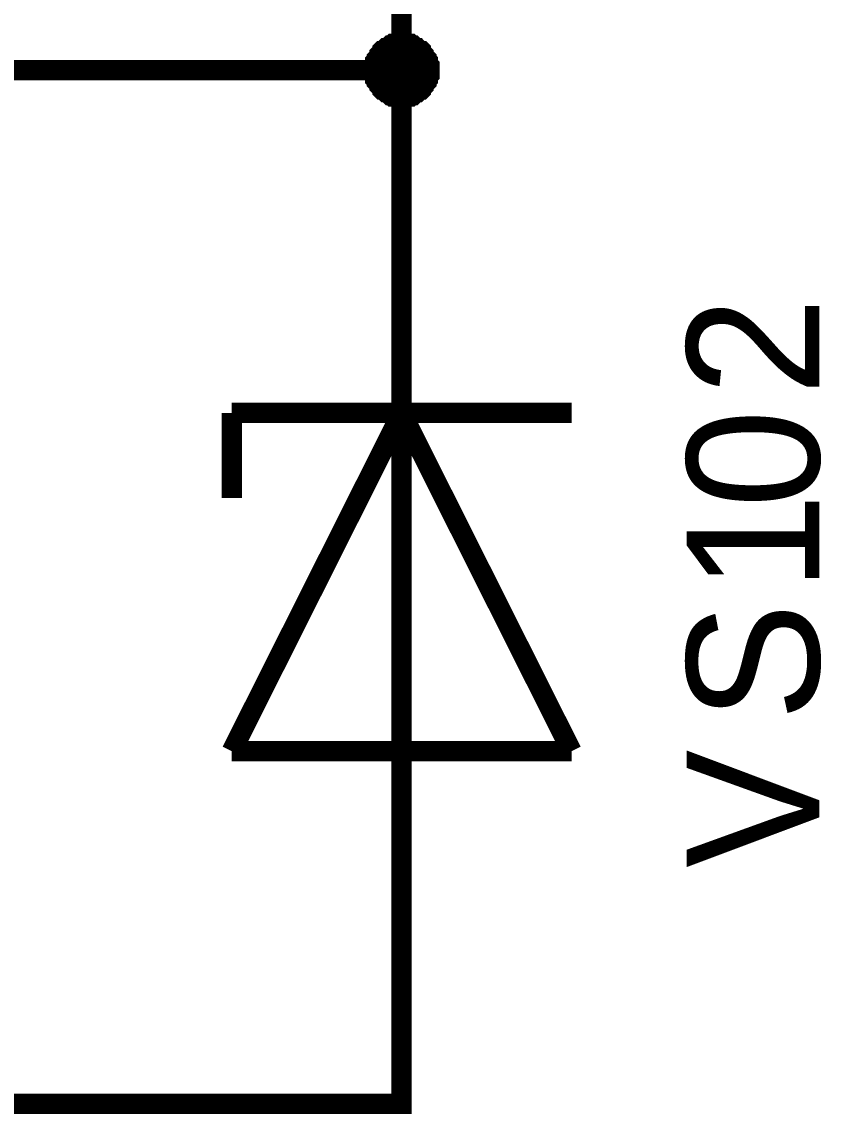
# Model space of a CAD drawing. Header units: millimetres. Extents: x 0 to 20.9, y 0 to 9.5.
# Drawn here: x 16.18 to 16.644, y 2.694 to 3.328 of the extents above; entities that cross this region are included whole.
import ezdxf

# ---------------------------------------------------------------- set-up
doc = ezdxf.new("R2010")
doc.units = ezdxf.units.MM
doc.header["$MEASUREMENT"] = 0
doc.layers.add('Sheet', color=255, linetype='Continuous')

msp = doc.modelspace()

# ---------------------------------------------------------------- linework, layer by layer
at = {"layer": 'Sheet'}
for points, const_width in [([(16.4002, 3.40587), (16.4002, 3.29977), (16.00005, 3.29977)], 0.0118), ([(16.38015, 3.29977), (16.38015, 3.30061), (16.38015, 3.30144), (16.38015, 3.30311), (16.38015, 3.30395), (16.38098, 3.30478), (16.38098, 3.30562), (16.38098, 3.30645), (16.38182, 3.30729), (16.38182, 3.30813), (16.38265, 3.30896), (16.38349, 3.3098), (16.38349, 3.31063), (16.38432, 3.31147), (16.38516, 3.3123), (16.38516, 3.31314), (16.38599, 3.31397), (16.38683, 3.31481), (16.38767, 3.31481), (16.3885, 3.31564), (16.38934, 3.31648), (16.39017, 3.31648), (16.39101, 3.31731), (16.39184, 3.31815), (16.39268, 3.31815), (16.39351, 3.31899), (16.39435, 3.31899), (16.39518, 3.31899), (16.39602, 3.31982), (16.39685, 3.31982), (16.39853, 3.31982), (16.39936, 3.31982), (16.4002, 3.31982)], 0.0039), ([(16.38015, 3.29977), (16.38015, 3.30061), (16.38015, 3.30144), (16.38015, 3.30311), (16.38015, 3.30395), (16.38098, 3.30478), (16.38098, 3.30562), (16.38098, 3.30645), (16.38182, 3.30729), (16.38182, 3.30813), (16.38265, 3.30896), (16.38349, 3.3098), (16.38349, 3.31063), (16.38432, 3.31147), (16.38516, 3.3123), (16.38516, 3.31314), (16.38599, 3.31397), (16.38683, 3.31481), (16.38767, 3.31481), (16.3885, 3.31564), (16.38934, 3.31648), (16.39017, 3.31648), (16.39101, 3.31731), (16.39184, 3.31815), (16.39268, 3.31815), (16.39351, 3.31899), (16.39435, 3.31899), (16.39518, 3.31899), (16.39602, 3.31982), (16.39685, 3.31982), (16.39853, 3.31982), (16.39936, 3.31982), (16.4002, 3.31982)], 0.0039), ([(16.38015, 3.29977), (16.38015, 3.30061), (16.38015, 3.30144), (16.38015, 3.30311), (16.38015, 3.30395), (16.38098, 3.30478), (16.38098, 3.30562), (16.38098, 3.30645), (16.38182, 3.30729), (16.38182, 3.30813), (16.38265, 3.30896), (16.38349, 3.3098), (16.38349, 3.31063), (16.38432, 3.31147), (16.38516, 3.3123), (16.38516, 3.31314), (16.38599, 3.31397), (16.38683, 3.31481), (16.38767, 3.31481), (16.3885, 3.31564), (16.38934, 3.31648), (16.39017, 3.31648), (16.39101, 3.31731), (16.39184, 3.31815), (16.39268, 3.31815), (16.39351, 3.31899), (16.39435, 3.31899), (16.39518, 3.31899), (16.39602, 3.31982), (16.39685, 3.31982), (16.39853, 3.31982), (16.39936, 3.31982), (16.4002, 3.31982)], 0.0039), ([(16.38015, 3.29977), (16.38015, 3.30061), (16.38015, 3.30144), (16.38015, 3.30311), (16.38015, 3.30395), (16.38098, 3.30478), (16.38098, 3.30562), (16.38098, 3.30645), (16.38182, 3.30729), (16.38182, 3.30813), (16.38265, 3.30896), (16.38349, 3.3098), (16.38349, 3.31063), (16.38432, 3.31147), (16.38516, 3.3123), (16.38516, 3.31314), (16.38599, 3.31397), (16.38683, 3.31481), (16.38767, 3.31481), (16.3885, 3.31564), (16.38934, 3.31648), (16.39017, 3.31648), (16.39101, 3.31731), (16.39184, 3.31815), (16.39268, 3.31815), (16.39351, 3.31899), (16.39435, 3.31899), (16.39518, 3.31899), (16.39602, 3.31982), (16.39685, 3.31982), (16.39853, 3.31982), (16.39936, 3.31982), (16.4002, 3.31982)], 0.0039), ([(16.38015, 3.29977), (16.38015, 3.30061), (16.38015, 3.30144), (16.38015, 3.30311), (16.38015, 3.30395), (16.38098, 3.30478), (16.38098, 3.30562), (16.38098, 3.30645), (16.38182, 3.30729), (16.38182, 3.30813), (16.38265, 3.30896), (16.38349, 3.3098), (16.38349, 3.31063), (16.38432, 3.31147), (16.38516, 3.3123), (16.38516, 3.31314), (16.38599, 3.31397), (16.38683, 3.31481), (16.38767, 3.31481), (16.3885, 3.31564), (16.38934, 3.31648), (16.39017, 3.31648), (16.39101, 3.31731), (16.39184, 3.31815), (16.39268, 3.31815), (16.39351, 3.31899), (16.39435, 3.31899), (16.39518, 3.31899), (16.39602, 3.31982), (16.39685, 3.31982), (16.39853, 3.31982), (16.39936, 3.31982), (16.4002, 3.31982)], 0.0039), ([(16.38015, 3.29977), (16.38015, 3.30061), (16.38015, 3.30144), (16.38015, 3.30311), (16.38015, 3.30395), (16.38098, 3.30478), (16.38098, 3.30562), (16.38098, 3.30645), (16.38182, 3.30729), (16.38182, 3.30813), (16.38265, 3.30896), (16.38349, 3.3098), (16.38349, 3.31063), (16.38432, 3.31147), (16.38516, 3.3123), (16.38516, 3.31314), (16.38599, 3.31397), (16.38683, 3.31481), (16.38767, 3.31481), (16.3885, 3.31564), (16.38934, 3.31648), (16.39017, 3.31648), (16.39101, 3.31731), (16.39184, 3.31815), (16.39268, 3.31815), (16.39351, 3.31899), (16.39435, 3.31899), (16.39518, 3.31899), (16.39602, 3.31982), (16.39685, 3.31982), (16.39853, 3.31982), (16.39936, 3.31982), (16.4002, 3.31982)], 0.0039), ([(16.38015, 3.29977), (16.38015, 3.30061), (16.38015, 3.30144), (16.38015, 3.30311), (16.38015, 3.30395), (16.38098, 3.30478), (16.38098, 3.30562), (16.38098, 3.30645), (16.38182, 3.30729), (16.38182, 3.30813), (16.38265, 3.30896), (16.38349, 3.3098), (16.38349, 3.31063), (16.38432, 3.31147), (16.38516, 3.3123), (16.38516, 3.31314), (16.38599, 3.31397), (16.38683, 3.31481), (16.38767, 3.31481), (16.3885, 3.31564), (16.38934, 3.31648), (16.39017, 3.31648), (16.39101, 3.31731), (16.39184, 3.31815), (16.39268, 3.31815), (16.39351, 3.31899), (16.39435, 3.31899), (16.39518, 3.31899), (16.39602, 3.31982), (16.39685, 3.31982), (16.39853, 3.31982), (16.39936, 3.31982), (16.4002, 3.31982)], 0.0039), ([(16.38015, 3.29977), (16.38015, 3.30061), (16.38015, 3.30144), (16.38015, 3.30311), (16.38015, 3.30395), (16.38098, 3.30478), (16.38098, 3.30562), (16.38098, 3.30645), (16.38182, 3.30729), (16.38182, 3.30813), (16.38265, 3.30896), (16.38349, 3.3098), (16.38349, 3.31063), (16.38432, 3.31147), (16.38516, 3.3123), (16.38516, 3.31314), (16.38599, 3.31397), (16.38683, 3.31481), (16.38767, 3.31481), (16.3885, 3.31564), (16.38934, 3.31648), (16.39017, 3.31648), (16.39101, 3.31731), (16.39184, 3.31815), (16.39268, 3.31815), (16.39351, 3.31899), (16.39435, 3.31899), (16.39518, 3.31899), (16.39602, 3.31982), (16.39685, 3.31982), (16.39853, 3.31982), (16.39936, 3.31982), (16.4002, 3.31982)], 0.0039), ([(16.4002, 3.31982), (16.4002, 3.31982)], 0.0039), ([(16.4002, 3.31982), (16.40103, 3.31982), (16.40187, 3.31982), (16.40354, 3.31982), (16.40437, 3.31982), (16.40521, 3.31899), (16.40604, 3.31899), (16.40688, 3.31899), (16.40771, 3.31815), (16.40855, 3.31815), (16.40939, 3.31731), (16.41022, 3.31648), (16.41106, 3.31648), (16.41189, 3.31564), (16.41273, 3.31481), (16.41356, 3.31481), (16.4144, 3.31397), (16.41523, 3.31314), (16.41523, 3.3123), (16.41607, 3.31147), (16.4169, 3.31063), (16.4169, 3.3098), (16.41774, 3.30896), (16.41857, 3.30813), (16.41857, 3.30729), (16.41941, 3.30645), (16.41941, 3.30562), (16.41941, 3.30478), (16.42025, 3.30395), (16.42025, 3.30311), (16.42025, 3.30144), (16.42025, 3.30061), (16.42025, 3.29977)], 0.0039), ([(16.4002, 3.31982), (16.4002, 3.31982)], 0.0039), ([(16.4002, 3.31982), (16.40103, 3.31982), (16.40187, 3.31982), (16.40354, 3.31982), (16.40437, 3.31982), (16.40521, 3.31899), (16.40604, 3.31899), (16.40688, 3.31899), (16.40771, 3.31815), (16.40855, 3.31815), (16.40939, 3.31731), (16.41022, 3.31648), (16.41106, 3.31648), (16.41189, 3.31564), (16.41273, 3.31481), (16.41356, 3.31481), (16.4144, 3.31397), (16.41523, 3.31314), (16.41523, 3.3123), (16.41607, 3.31147), (16.4169, 3.31063), (16.4169, 3.3098), (16.41774, 3.30896), (16.41857, 3.30813), (16.41857, 3.30729), (16.41941, 3.30645), (16.41941, 3.30562), (16.41941, 3.30478), (16.42025, 3.30395), (16.42025, 3.30311), (16.42025, 3.30144), (16.42025, 3.30061), (16.42025, 3.29977)], 0.0039), ([(16.4002, 3.31982), (16.4002, 3.31982)], 0.0039), ([(16.4002, 3.31982), (16.40103, 3.31982), (16.40187, 3.31982), (16.40354, 3.31982), (16.40437, 3.31982), (16.40521, 3.31899), (16.40604, 3.31899), (16.40688, 3.31899), (16.40771, 3.31815), (16.40855, 3.31815), (16.40939, 3.31731), (16.41022, 3.31648), (16.41106, 3.31648), (16.41189, 3.31564), (16.41273, 3.31481), (16.41356, 3.31481), (16.4144, 3.31397), (16.41523, 3.31314), (16.41523, 3.3123), (16.41607, 3.31147), (16.4169, 3.31063), (16.4169, 3.3098), (16.41774, 3.30896), (16.41857, 3.30813), (16.41857, 3.30729), (16.41941, 3.30645), (16.41941, 3.30562), (16.41941, 3.30478), (16.42025, 3.30395), (16.42025, 3.30311), (16.42025, 3.30144), (16.42025, 3.30061), (16.42025, 3.29977)], 0.0039), ([(16.4002, 3.31982), (16.4002, 3.31982)], 0.0039), ([(16.4002, 3.31982), (16.40103, 3.31982), (16.40187, 3.31982), (16.40354, 3.31982), (16.40437, 3.31982), (16.40521, 3.31899), (16.40604, 3.31899), (16.40688, 3.31899), (16.40771, 3.31815), (16.40855, 3.31815), (16.40939, 3.31731), (16.41022, 3.31648), (16.41106, 3.31648), (16.41189, 3.31564), (16.41273, 3.31481), (16.41356, 3.31481), (16.4144, 3.31397), (16.41523, 3.31314), (16.41523, 3.3123), (16.41607, 3.31147), (16.4169, 3.31063), (16.4169, 3.3098), (16.41774, 3.30896), (16.41857, 3.30813), (16.41857, 3.30729), (16.41941, 3.30645), (16.41941, 3.30562), (16.41941, 3.30478), (16.42025, 3.30395), (16.42025, 3.30311), (16.42025, 3.30144), (16.42025, 3.30061), (16.42025, 3.29977)], 0.0039), ([(16.4002, 3.31982), (16.4002, 3.31982)], 0.0039), ([(16.4002, 3.31982), (16.40103, 3.31982), (16.40187, 3.31982), (16.40354, 3.31982), (16.40437, 3.31982), (16.40521, 3.31899), (16.40604, 3.31899), (16.40688, 3.31899), (16.40771, 3.31815), (16.40855, 3.31815), (16.40939, 3.31731), (16.41022, 3.31648), (16.41106, 3.31648), (16.41189, 3.31564), (16.41273, 3.31481), (16.41356, 3.31481), (16.4144, 3.31397), (16.41523, 3.31314), (16.41523, 3.3123), (16.41607, 3.31147), (16.4169, 3.31063), (16.4169, 3.3098), (16.41774, 3.30896), (16.41857, 3.30813), (16.41857, 3.30729), (16.41941, 3.30645), (16.41941, 3.30562), (16.41941, 3.30478), (16.42025, 3.30395), (16.42025, 3.30311), (16.42025, 3.30144), (16.42025, 3.30061), (16.42025, 3.29977)], 0.0039), ([(16.4002, 3.31982), (16.4002, 3.31982)], 0.0039), ([(16.4002, 3.31982), (16.40103, 3.31982), (16.40187, 3.31982), (16.40354, 3.31982), (16.40437, 3.31982), (16.40521, 3.31899), (16.40604, 3.31899), (16.40688, 3.31899), (16.40771, 3.31815), (16.40855, 3.31815), (16.40939, 3.31731), (16.41022, 3.31648), (16.41106, 3.31648), (16.41189, 3.31564), (16.41273, 3.31481), (16.41356, 3.31481), (16.4144, 3.31397), (16.41523, 3.31314), (16.41523, 3.3123), (16.41607, 3.31147), (16.4169, 3.31063), (16.4169, 3.3098), (16.41774, 3.30896), (16.41857, 3.30813), (16.41857, 3.30729), (16.41941, 3.30645), (16.41941, 3.30562), (16.41941, 3.30478), (16.42025, 3.30395), (16.42025, 3.30311), (16.42025, 3.30144), (16.42025, 3.30061), (16.42025, 3.29977)], 0.0039), ([(16.4002, 3.31982), (16.4002, 3.31982)], 0.0039), ([(16.4002, 3.31982), (16.40103, 3.31982), (16.40187, 3.31982), (16.40354, 3.31982), (16.40437, 3.31982), (16.40521, 3.31899), (16.40604, 3.31899), (16.40688, 3.31899), (16.40771, 3.31815), (16.40855, 3.31815), (16.40939, 3.31731), (16.41022, 3.31648), (16.41106, 3.31648), (16.41189, 3.31564), (16.41273, 3.31481), (16.41356, 3.31481), (16.4144, 3.31397), (16.41523, 3.31314), (16.41523, 3.3123), (16.41607, 3.31147), (16.4169, 3.31063), (16.4169, 3.3098), (16.41774, 3.30896), (16.41857, 3.30813), (16.41857, 3.30729), (16.41941, 3.30645), (16.41941, 3.30562), (16.41941, 3.30478), (16.42025, 3.30395), (16.42025, 3.30311), (16.42025, 3.30144), (16.42025, 3.30061), (16.42025, 3.29977)], 0.0039), ([(16.4002, 3.31982), (16.4002, 3.31982)], 0.0039), ([(16.4002, 3.31982), (16.40103, 3.31982), (16.40187, 3.31982), (16.40354, 3.31982), (16.40437, 3.31982), (16.40521, 3.31899), (16.40604, 3.31899), (16.40688, 3.31899), (16.40771, 3.31815), (16.40855, 3.31815), (16.40939, 3.31731), (16.41022, 3.31648), (16.41106, 3.31648), (16.41189, 3.31564), (16.41273, 3.31481), (16.41356, 3.31481), (16.4144, 3.31397), (16.41523, 3.31314), (16.41523, 3.3123), (16.41607, 3.31147), (16.4169, 3.31063), (16.4169, 3.3098), (16.41774, 3.30896), (16.41857, 3.30813), (16.41857, 3.30729), (16.41941, 3.30645), (16.41941, 3.30562), (16.41941, 3.30478), (16.42025, 3.30395), (16.42025, 3.30311), (16.42025, 3.30144), (16.42025, 3.30061), (16.42025, 3.29977)], 0.0039), ([(16.4002, 3.19953), (16.4002, 3.29977)], 0.0118), ([(16.4002, 3.27972), (16.39936, 3.27972), (16.39853, 3.27972), (16.39685, 3.27972), (16.39602, 3.27972), (16.39518, 3.28056), (16.39435, 3.28056), (16.39351, 3.28056), (16.39268, 3.28139), (16.39184, 3.28139), (16.39101, 3.28223), (16.39017, 3.28306), (16.38934, 3.28306), (16.3885, 3.2839), (16.38767, 3.28473), (16.38683, 3.28473), (16.38599, 3.28557), (16.38516, 3.28641), (16.38516, 3.28724), (16.38432, 3.28808), (16.38349, 3.28891), (16.38349, 3.28975), (16.38265, 3.29058), (16.38182, 3.29142), (16.38182, 3.29225), (16.38098, 3.29309), (16.38098, 3.29392), (16.38098, 3.29476), (16.38015, 3.29559), (16.38015, 3.29643), (16.38015, 3.2981), (16.38015, 3.29894), (16.38015, 3.29977)], 0.0039), ([(16.38015, 3.29977), (16.38015, 3.29977)], 0.0039), ([(16.4002, 3.27972), (16.39936, 3.27972), (16.39853, 3.27972), (16.39685, 3.27972), (16.39602, 3.27972), (16.39518, 3.28056), (16.39435, 3.28056), (16.39351, 3.28056), (16.39268, 3.28139), (16.39184, 3.28139), (16.39101, 3.28223), (16.39017, 3.28306), (16.38934, 3.28306), (16.3885, 3.2839), (16.38767, 3.28473), (16.38683, 3.28473), (16.38599, 3.28557), (16.38516, 3.28641), (16.38516, 3.28724), (16.38432, 3.28808), (16.38349, 3.28891), (16.38349, 3.28975), (16.38265, 3.29058), (16.38182, 3.29142), (16.38182, 3.29225), (16.38098, 3.29309), (16.38098, 3.29392), (16.38098, 3.29476), (16.38015, 3.29559), (16.38015, 3.29643), (16.38015, 3.2981), (16.38015, 3.29894), (16.38015, 3.29977)], 0.0039), ([(16.38015, 3.29977), (16.38015, 3.29977)], 0.0039), ([(16.4002, 3.27972), (16.39936, 3.27972), (16.39853, 3.27972), (16.39685, 3.27972), (16.39602, 3.27972), (16.39518, 3.28056), (16.39435, 3.28056), (16.39351, 3.28056), (16.39268, 3.28139), (16.39184, 3.28139), (16.39101, 3.28223), (16.39017, 3.28306), (16.38934, 3.28306), (16.3885, 3.2839), (16.38767, 3.28473), (16.38683, 3.28473), (16.38599, 3.28557), (16.38516, 3.28641), (16.38516, 3.28724), (16.38432, 3.28808), (16.38349, 3.28891), (16.38349, 3.28975), (16.38265, 3.29058), (16.38182, 3.29142), (16.38182, 3.29225), (16.38098, 3.29309), (16.38098, 3.29392), (16.38098, 3.29476), (16.38015, 3.29559), (16.38015, 3.29643), (16.38015, 3.2981), (16.38015, 3.29894), (16.38015, 3.29977)], 0.0039), ([(16.38015, 3.29977), (16.38015, 3.29977)], 0.0039), ([(16.4002, 3.27972), (16.39936, 3.27972), (16.39853, 3.27972), (16.39685, 3.27972), (16.39602, 3.27972), (16.39518, 3.28056), (16.39435, 3.28056), (16.39351, 3.28056), (16.39268, 3.28139), (16.39184, 3.28139), (16.39101, 3.28223), (16.39017, 3.28306), (16.38934, 3.28306), (16.3885, 3.2839), (16.38767, 3.28473), (16.38683, 3.28473), (16.38599, 3.28557), (16.38516, 3.28641), (16.38516, 3.28724), (16.38432, 3.28808), (16.38349, 3.28891), (16.38349, 3.28975), (16.38265, 3.29058), (16.38182, 3.29142), (16.38182, 3.29225), (16.38098, 3.29309), (16.38098, 3.29392), (16.38098, 3.29476), (16.38015, 3.29559), (16.38015, 3.29643), (16.38015, 3.2981), (16.38015, 3.29894), (16.38015, 3.29977)], 0.0039), ([(16.38015, 3.29977), (16.38015, 3.29977)], 0.0039), ([(16.4002, 3.27972), (16.39936, 3.27972), (16.39853, 3.27972), (16.39685, 3.27972), (16.39602, 3.27972), (16.39518, 3.28056), (16.39435, 3.28056), (16.39351, 3.28056), (16.39268, 3.28139), (16.39184, 3.28139), (16.39101, 3.28223), (16.39017, 3.28306), (16.38934, 3.28306), (16.3885, 3.2839), (16.38767, 3.28473), (16.38683, 3.28473), (16.38599, 3.28557), (16.38516, 3.28641), (16.38516, 3.28724), (16.38432, 3.28808), (16.38349, 3.28891), (16.38349, 3.28975), (16.38265, 3.29058), (16.38182, 3.29142), (16.38182, 3.29225), (16.38098, 3.29309), (16.38098, 3.29392), (16.38098, 3.29476), (16.38015, 3.29559), (16.38015, 3.29643), (16.38015, 3.2981), (16.38015, 3.29894), (16.38015, 3.29977)], 0.0039), ([(16.38015, 3.29977), (16.38015, 3.29977)], 0.0039), ([(16.4002, 3.27972), (16.39936, 3.27972), (16.39853, 3.27972), (16.39685, 3.27972), (16.39602, 3.27972), (16.39518, 3.28056), (16.39435, 3.28056), (16.39351, 3.28056), (16.39268, 3.28139), (16.39184, 3.28139), (16.39101, 3.28223), (16.39017, 3.28306), (16.38934, 3.28306), (16.3885, 3.2839), (16.38767, 3.28473), (16.38683, 3.28473), (16.38599, 3.28557), (16.38516, 3.28641), (16.38516, 3.28724), (16.38432, 3.28808), (16.38349, 3.28891), (16.38349, 3.28975), (16.38265, 3.29058), (16.38182, 3.29142), (16.38182, 3.29225), (16.38098, 3.29309), (16.38098, 3.29392), (16.38098, 3.29476), (16.38015, 3.29559), (16.38015, 3.29643), (16.38015, 3.2981), (16.38015, 3.29894), (16.38015, 3.29977)], 0.0039), ([(16.38015, 3.29977), (16.38015, 3.29977)], 0.0039), ([(16.4002, 3.27972), (16.39936, 3.27972), (16.39853, 3.27972), (16.39685, 3.27972), (16.39602, 3.27972), (16.39518, 3.28056), (16.39435, 3.28056), (16.39351, 3.28056), (16.39268, 3.28139), (16.39184, 3.28139), (16.39101, 3.28223), (16.39017, 3.28306), (16.38934, 3.28306), (16.3885, 3.2839), (16.38767, 3.28473), (16.38683, 3.28473), (16.38599, 3.28557), (16.38516, 3.28641), (16.38516, 3.28724), (16.38432, 3.28808), (16.38349, 3.28891), (16.38349, 3.28975), (16.38265, 3.29058), (16.38182, 3.29142), (16.38182, 3.29225), (16.38098, 3.29309), (16.38098, 3.29392), (16.38098, 3.29476), (16.38015, 3.29559), (16.38015, 3.29643), (16.38015, 3.2981), (16.38015, 3.29894), (16.38015, 3.29977)], 0.0039), ([(16.38015, 3.29977), (16.38015, 3.29977)], 0.0039), ([(16.4002, 3.27972), (16.39936, 3.27972), (16.39853, 3.27972), (16.39685, 3.27972), (16.39602, 3.27972), (16.39518, 3.28056), (16.39435, 3.28056), (16.39351, 3.28056), (16.39268, 3.28139), (16.39184, 3.28139), (16.39101, 3.28223), (16.39017, 3.28306), (16.38934, 3.28306), (16.3885, 3.2839), (16.38767, 3.28473), (16.38683, 3.28473), (16.38599, 3.28557), (16.38516, 3.28641), (16.38516, 3.28724), (16.38432, 3.28808), (16.38349, 3.28891), (16.38349, 3.28975), (16.38265, 3.29058), (16.38182, 3.29142), (16.38182, 3.29225), (16.38098, 3.29309), (16.38098, 3.29392), (16.38098, 3.29476), (16.38015, 3.29559), (16.38015, 3.29643), (16.38015, 3.2981), (16.38015, 3.29894), (16.38015, 3.29977)], 0.0039), ([(16.38015, 3.29977), (16.38015, 3.29977)], 0.0039), ([(16.42025, 3.29977), (16.42025, 3.29894), (16.42025, 3.2981), (16.42025, 3.29643), (16.42025, 3.29559), (16.41941, 3.29476), (16.41941, 3.29392), (16.41941, 3.29309), (16.41857, 3.29225), (16.41857, 3.29142), (16.41774, 3.29058), (16.4169, 3.28975), (16.4169, 3.28891), (16.41607, 3.28808), (16.41523, 3.28724), (16.41523, 3.28641), (16.4144, 3.28557), (16.41356, 3.28473), (16.41273, 3.28473), (16.41189, 3.2839), (16.41106, 3.28306), (16.41022, 3.28306), (16.40939, 3.28223), (16.40855, 3.28139), (16.40771, 3.28139), (16.40688, 3.28056), (16.40604, 3.28056), (16.40521, 3.28056), (16.40437, 3.27972), (16.40354, 3.27972), (16.40187, 3.27972), (16.40103, 3.27972), (16.4002, 3.27972)], 0.0039), ([(16.42025, 3.29977), (16.42025, 3.29894), (16.42025, 3.2981), (16.42025, 3.29643), (16.42025, 3.29559), (16.41941, 3.29476), (16.41941, 3.29392), (16.41941, 3.29309), (16.41857, 3.29225), (16.41857, 3.29142), (16.41774, 3.29058), (16.4169, 3.28975), (16.4169, 3.28891), (16.41607, 3.28808), (16.41523, 3.28724), (16.41523, 3.28641), (16.4144, 3.28557), (16.41356, 3.28473), (16.41273, 3.28473), (16.41189, 3.2839), (16.41106, 3.28306), (16.41022, 3.28306), (16.40939, 3.28223), (16.40855, 3.28139), (16.40771, 3.28139), (16.40688, 3.28056), (16.40604, 3.28056), (16.40521, 3.28056), (16.40437, 3.27972), (16.40354, 3.27972), (16.40187, 3.27972), (16.40103, 3.27972), (16.4002, 3.27972)], 0.0039), ([(16.42025, 3.29977), (16.42025, 3.29894), (16.42025, 3.2981), (16.42025, 3.29643), (16.42025, 3.29559), (16.41941, 3.29476), (16.41941, 3.29392), (16.41941, 3.29309), (16.41857, 3.29225), (16.41857, 3.29142), (16.41774, 3.29058), (16.4169, 3.28975), (16.4169, 3.28891), (16.41607, 3.28808), (16.41523, 3.28724), (16.41523, 3.28641), (16.4144, 3.28557), (16.41356, 3.28473), (16.41273, 3.28473), (16.41189, 3.2839), (16.41106, 3.28306), (16.41022, 3.28306), (16.40939, 3.28223), (16.40855, 3.28139), (16.40771, 3.28139), (16.40688, 3.28056), (16.40604, 3.28056), (16.40521, 3.28056), (16.40437, 3.27972), (16.40354, 3.27972), (16.40187, 3.27972), (16.40103, 3.27972), (16.4002, 3.27972)], 0.0039), ([(16.42025, 3.29977), (16.42025, 3.29894), (16.42025, 3.2981), (16.42025, 3.29643), (16.42025, 3.29559), (16.41941, 3.29476), (16.41941, 3.29392), (16.41941, 3.29309), (16.41857, 3.29225), (16.41857, 3.29142), (16.41774, 3.29058), (16.4169, 3.28975), (16.4169, 3.28891), (16.41607, 3.28808), (16.41523, 3.28724), (16.41523, 3.28641), (16.4144, 3.28557), (16.41356, 3.28473), (16.41273, 3.28473), (16.41189, 3.2839), (16.41106, 3.28306), (16.41022, 3.28306), (16.40939, 3.28223), (16.40855, 3.28139), (16.40771, 3.28139), (16.40688, 3.28056), (16.40604, 3.28056), (16.40521, 3.28056), (16.40437, 3.27972), (16.40354, 3.27972), (16.40187, 3.27972), (16.40103, 3.27972), (16.4002, 3.27972)], 0.0039), ([(16.42025, 3.29977), (16.42025, 3.29894), (16.42025, 3.2981), (16.42025, 3.29643), (16.42025, 3.29559), (16.41941, 3.29476), (16.41941, 3.29392), (16.41941, 3.29309), (16.41857, 3.29225), (16.41857, 3.29142), (16.41774, 3.29058), (16.4169, 3.28975), (16.4169, 3.28891), (16.41607, 3.28808), (16.41523, 3.28724), (16.41523, 3.28641), (16.4144, 3.28557), (16.41356, 3.28473), (16.41273, 3.28473), (16.41189, 3.2839), (16.41106, 3.28306), (16.41022, 3.28306), (16.40939, 3.28223), (16.40855, 3.28139), (16.40771, 3.28139), (16.40688, 3.28056), (16.40604, 3.28056), (16.40521, 3.28056), (16.40437, 3.27972), (16.40354, 3.27972), (16.40187, 3.27972), (16.40103, 3.27972), (16.4002, 3.27972)], 0.0039), ([(16.42025, 3.29977), (16.42025, 3.29894), (16.42025, 3.2981), (16.42025, 3.29643), (16.42025, 3.29559), (16.41941, 3.29476), (16.41941, 3.29392), (16.41941, 3.29309), (16.41857, 3.29225), (16.41857, 3.29142), (16.41774, 3.29058), (16.4169, 3.28975), (16.4169, 3.28891), (16.41607, 3.28808), (16.41523, 3.28724), (16.41523, 3.28641), (16.4144, 3.28557), (16.41356, 3.28473), (16.41273, 3.28473), (16.41189, 3.2839), (16.41106, 3.28306), (16.41022, 3.28306), (16.40939, 3.28223), (16.40855, 3.28139), (16.40771, 3.28139), (16.40688, 3.28056), (16.40604, 3.28056), (16.40521, 3.28056), (16.40437, 3.27972), (16.40354, 3.27972), (16.40187, 3.27972), (16.40103, 3.27972), (16.4002, 3.27972)], 0.0039), ([(16.42025, 3.29977), (16.42025, 3.29894), (16.42025, 3.2981), (16.42025, 3.29643), (16.42025, 3.29559), (16.41941, 3.29476), (16.41941, 3.29392), (16.41941, 3.29309), (16.41857, 3.29225), (16.41857, 3.29142), (16.41774, 3.29058), (16.4169, 3.28975), (16.4169, 3.28891), (16.41607, 3.28808), (16.41523, 3.28724), (16.41523, 3.28641), (16.4144, 3.28557), (16.41356, 3.28473), (16.41273, 3.28473), (16.41189, 3.2839), (16.41106, 3.28306), (16.41022, 3.28306), (16.40939, 3.28223), (16.40855, 3.28139), (16.40771, 3.28139), (16.40688, 3.28056), (16.40604, 3.28056), (16.40521, 3.28056), (16.40437, 3.27972), (16.40354, 3.27972), (16.40187, 3.27972), (16.40103, 3.27972), (16.4002, 3.27972)], 0.0039), ([(16.42025, 3.29977), (16.42025, 3.29894), (16.42025, 3.2981), (16.42025, 3.29643), (16.42025, 3.29559), (16.41941, 3.29476), (16.41941, 3.29392), (16.41941, 3.29309), (16.41857, 3.29225), (16.41857, 3.29142), (16.41774, 3.29058), (16.4169, 3.28975), (16.4169, 3.28891), (16.41607, 3.28808), (16.41523, 3.28724), (16.41523, 3.28641), (16.4144, 3.28557), (16.41356, 3.28473), (16.41273, 3.28473), (16.41189, 3.2839), (16.41106, 3.28306), (16.41022, 3.28306), (16.40939, 3.28223), (16.40855, 3.28139), (16.40771, 3.28139), (16.40688, 3.28056), (16.40604, 3.28056), (16.40521, 3.28056), (16.40437, 3.27972), (16.40354, 3.27972), (16.40187, 3.27972), (16.40103, 3.27972), (16.4002, 3.27972)], 0.0039), ([(16.42025, 3.29977), (16.42025, 3.29977), (16.42025, 3.29977), (16.42025, 3.29977), (16.42025, 3.29977), (16.42025, 3.29977), (16.42025, 3.29977), (16.42025, 3.29977), (16.42025, 3.29977), (16.42025, 3.29977), (16.42025, 3.29977), (16.42025, 3.29977), (16.42025, 3.29977), (16.42025, 3.29977), (16.42025, 3.29977), (16.42025, 3.29977), (16.42025, 3.29977), (16.42025, 3.29977), (16.42025, 3.29977), (16.42025, 3.29977), (16.42025, 3.29977), (16.42025, 3.29977), (16.42025, 3.29977), (16.42025, 3.29977), (16.42025, 3.29977), (16.42025, 3.29977), (16.42025, 3.29977), (16.42025, 3.29977), (16.42025, 3.29977), (16.42025, 3.29977), (16.42025, 3.29977), (16.42025, 3.29977), (16.42025, 3.29977)], 0.0039), ([(16.42025, 3.29977), (16.42025, 3.29977)], 0.0039), ([(16.42025, 3.29977), (16.42025, 3.29977), (16.42025, 3.29977), (16.42025, 3.29977), (16.42025, 3.29977), (16.42025, 3.29977), (16.42025, 3.29977), (16.42025, 3.29977), (16.42025, 3.29977), (16.42025, 3.29977), (16.42025, 3.29977), (16.42025, 3.29977), (16.42025, 3.29977), (16.42025, 3.29977), (16.42025, 3.29977), (16.42025, 3.29977), (16.42025, 3.29977), (16.42025, 3.29977), (16.42025, 3.29977), (16.42025, 3.29977), (16.42025, 3.29977), (16.42025, 3.29977), (16.42025, 3.29977), (16.42025, 3.29977), (16.42025, 3.29977), (16.42025, 3.29977), (16.42025, 3.29977), (16.42025, 3.29977), (16.42025, 3.29977), (16.42025, 3.29977), (16.42025, 3.29977), (16.42025, 3.29977), (16.42025, 3.29977)], 0.0039), ([(16.42025, 3.29977), (16.42025, 3.29977)], 0.0039), ([(16.42025, 3.29977), (16.42025, 3.29977), (16.42025, 3.29977), (16.42025, 3.29977), (16.42025, 3.29977), (16.42025, 3.29977), (16.42025, 3.29977), (16.42025, 3.29977), (16.42025, 3.29977), (16.42025, 3.29977), (16.42025, 3.29977), (16.42025, 3.29977), (16.42025, 3.29977), (16.42025, 3.29977), (16.42025, 3.29977), (16.42025, 3.29977), (16.42025, 3.29977), (16.42025, 3.29977), (16.42025, 3.29977), (16.42025, 3.29977), (16.42025, 3.29977), (16.42025, 3.29977), (16.42025, 3.29977), (16.42025, 3.29977), (16.42025, 3.29977), (16.42025, 3.29977), (16.42025, 3.29977), (16.42025, 3.29977), (16.42025, 3.29977), (16.42025, 3.29977), (16.42025, 3.29977), (16.42025, 3.29977), (16.42025, 3.29977)], 0.0039), ([(16.42025, 3.29977), (16.42025, 3.29977)], 0.0039), ([(16.42025, 3.29977), (16.42025, 3.29977), (16.42025, 3.29977), (16.42025, 3.29977), (16.42025, 3.29977), (16.42025, 3.29977), (16.42025, 3.29977), (16.42025, 3.29977), (16.42025, 3.29977), (16.42025, 3.29977), (16.42025, 3.29977), (16.42025, 3.29977), (16.42025, 3.29977), (16.42025, 3.29977), (16.42025, 3.29977), (16.42025, 3.29977), (16.42025, 3.29977), (16.42025, 3.29977), (16.42025, 3.29977), (16.42025, 3.29977), (16.42025, 3.29977), (16.42025, 3.29977), (16.42025, 3.29977), (16.42025, 3.29977), (16.42025, 3.29977), (16.42025, 3.29977), (16.42025, 3.29977), (16.42025, 3.29977), (16.42025, 3.29977), (16.42025, 3.29977), (16.42025, 3.29977), (16.42025, 3.29977), (16.42025, 3.29977)], 0.0039), ([(16.42025, 3.29977), (16.42025, 3.29977)], 0.0039), ([(16.42025, 3.29977), (16.42025, 3.29977), (16.42025, 3.29977), (16.42025, 3.29977), (16.42025, 3.29977), (16.42025, 3.29977), (16.42025, 3.29977), (16.42025, 3.29977), (16.42025, 3.29977), (16.42025, 3.29977), (16.42025, 3.29977), (16.42025, 3.29977), (16.42025, 3.29977), (16.42025, 3.29977), (16.42025, 3.29977), (16.42025, 3.29977), (16.42025, 3.29977), (16.42025, 3.29977), (16.42025, 3.29977), (16.42025, 3.29977), (16.42025, 3.29977), (16.42025, 3.29977), (16.42025, 3.29977), (16.42025, 3.29977), (16.42025, 3.29977), (16.42025, 3.29977), (16.42025, 3.29977), (16.42025, 3.29977), (16.42025, 3.29977), (16.42025, 3.29977), (16.42025, 3.29977), (16.42025, 3.29977), (16.42025, 3.29977)], 0.0039), ([(16.42025, 3.29977), (16.42025, 3.29977)], 0.0039), ([(16.42025, 3.29977), (16.42025, 3.29977), (16.42025, 3.29977), (16.42025, 3.29977), (16.42025, 3.29977), (16.42025, 3.29977), (16.42025, 3.29977), (16.42025, 3.29977), (16.42025, 3.29977), (16.42025, 3.29977), (16.42025, 3.29977), (16.42025, 3.29977), (16.42025, 3.29977), (16.42025, 3.29977), (16.42025, 3.29977), (16.42025, 3.29977), (16.42025, 3.29977), (16.42025, 3.29977), (16.42025, 3.29977), (16.42025, 3.29977), (16.42025, 3.29977), (16.42025, 3.29977), (16.42025, 3.29977), (16.42025, 3.29977), (16.42025, 3.29977), (16.42025, 3.29977), (16.42025, 3.29977), (16.42025, 3.29977), (16.42025, 3.29977), (16.42025, 3.29977), (16.42025, 3.29977), (16.42025, 3.29977), (16.42025, 3.29977)], 0.0039), ([(16.42025, 3.29977), (16.42025, 3.29977)], 0.0039), ([(16.42025, 3.29977), (16.42025, 3.29977), (16.42025, 3.29977), (16.42025, 3.29977), (16.42025, 3.29977), (16.42025, 3.29977), (16.42025, 3.29977), (16.42025, 3.29977), (16.42025, 3.29977), (16.42025, 3.29977), (16.42025, 3.29977), (16.42025, 3.29977), (16.42025, 3.29977), (16.42025, 3.29977), (16.42025, 3.29977), (16.42025, 3.29977), (16.42025, 3.29977), (16.42025, 3.29977), (16.42025, 3.29977), (16.42025, 3.29977), (16.42025, 3.29977), (16.42025, 3.29977), (16.42025, 3.29977), (16.42025, 3.29977), (16.42025, 3.29977), (16.42025, 3.29977), (16.42025, 3.29977), (16.42025, 3.29977), (16.42025, 3.29977), (16.42025, 3.29977), (16.42025, 3.29977), (16.42025, 3.29977), (16.42025, 3.29977)], 0.0039), ([(16.42025, 3.29977), (16.42025, 3.29977)], 0.0039), ([(16.42025, 3.29977), (16.42025, 3.29977), (16.42025, 3.29977), (16.42025, 3.29977), (16.42025, 3.29977), (16.42025, 3.29977), (16.42025, 3.29977), (16.42025, 3.29977), (16.42025, 3.29977), (16.42025, 3.29977), (16.42025, 3.29977), (16.42025, 3.29977), (16.42025, 3.29977), (16.42025, 3.29977), (16.42025, 3.29977), (16.42025, 3.29977), (16.42025, 3.29977), (16.42025, 3.29977), (16.42025, 3.29977), (16.42025, 3.29977), (16.42025, 3.29977), (16.42025, 3.29977), (16.42025, 3.29977), (16.42025, 3.29977), (16.42025, 3.29977), (16.42025, 3.29977), (16.42025, 3.29977), (16.42025, 3.29977), (16.42025, 3.29977), (16.42025, 3.29977), (16.42025, 3.29977), (16.42025, 3.29977), (16.42025, 3.29977)], 0.0039), ([(16.42025, 3.29977), (16.42025, 3.29977)], 0.0039), ([(16.4002, 3.10095), (16.4002, 3.19953)], 0.0118), ([(16.49877, 3.10095), (16.30162, 3.10095)], 0.0118), ([(16.30162, 2.90463), (16.4002, 3.10095)], 0.0118), ([(16.30162, 3.10095), (16.30162, 3.05166)], 0.0118), ([(16.4002, 2.90463), (16.4002, 3.10095)], 0.0118), ([(16.4002, 3.10095), (16.49877, 2.90463)], 0.0118), ([(16.49877, 2.90463), (16.30162, 2.90463)], 0.0118), ([(16.4002, 2.90463), (16.4002, 2.80606)], 0.0118), ([(16.4002, 2.80606), (16.4002, 2.69996), (16.00005, 2.69996)], 0.0118)]:
    msp.add_lwpolyline(points, dxfattribs=dict(at, const_width=const_width))
at = {"layer": 'Sheet', "const_width": 0.02}
msp.add_lwpolyline([(16.39, 3.3, 1), (16.41, 3.3, 1)], format="xyb", close=True, dxfattribs=at)

# ---------------------------------------------------------------- texts
at = {"layer": 'Sheet'}
for s, p in [('2', (16.64246, 3.11097)), ('0', (16.64246, 3.04581)), ('1', (16.64246, 2.99736)), ('S', (16.64246, 2.92218)), ('V', (16.64246, 2.83697))]:
    msp.add_text(s, height=0.07686, rotation=90, dxfattribs=at).set_placement(p)

doc.saveas('drawing.dxf')
